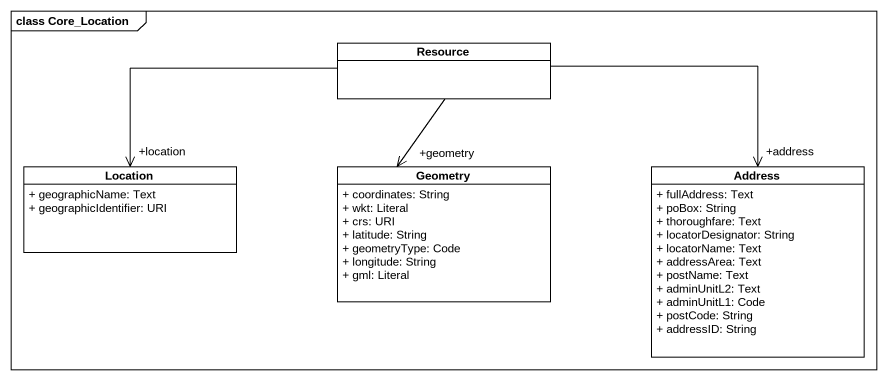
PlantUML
@startuml
mainframe class Core_Location
hide circle
hide empty members
skinparam classAttributeIconSize 0
class Resource
class Location {
  + geographicName: Text
  + geographicIdentifier: URI
}
class Geometry {
  + coordinates: String
  + wkt: Literal
  + crs: URI
  + latitude: String
  + geometryType: Code
  + longitude: String
  + gml: Literal
}
class Address {
  + fullAddress: Text
  + poBox: String
  + thoroughfare: Text
  + locatorDesignator: String
  + locatorName: Text
  + addressArea: Text
  + postName: Text
  + adminUnitL2: Text
  + adminUnitL1: Code
  + postCode: String
  + addressID: String
}
Resource -left-> "+location" Location
Resource --> "+geometry" Geometry
Resource --> "+address" Address
@enduml
